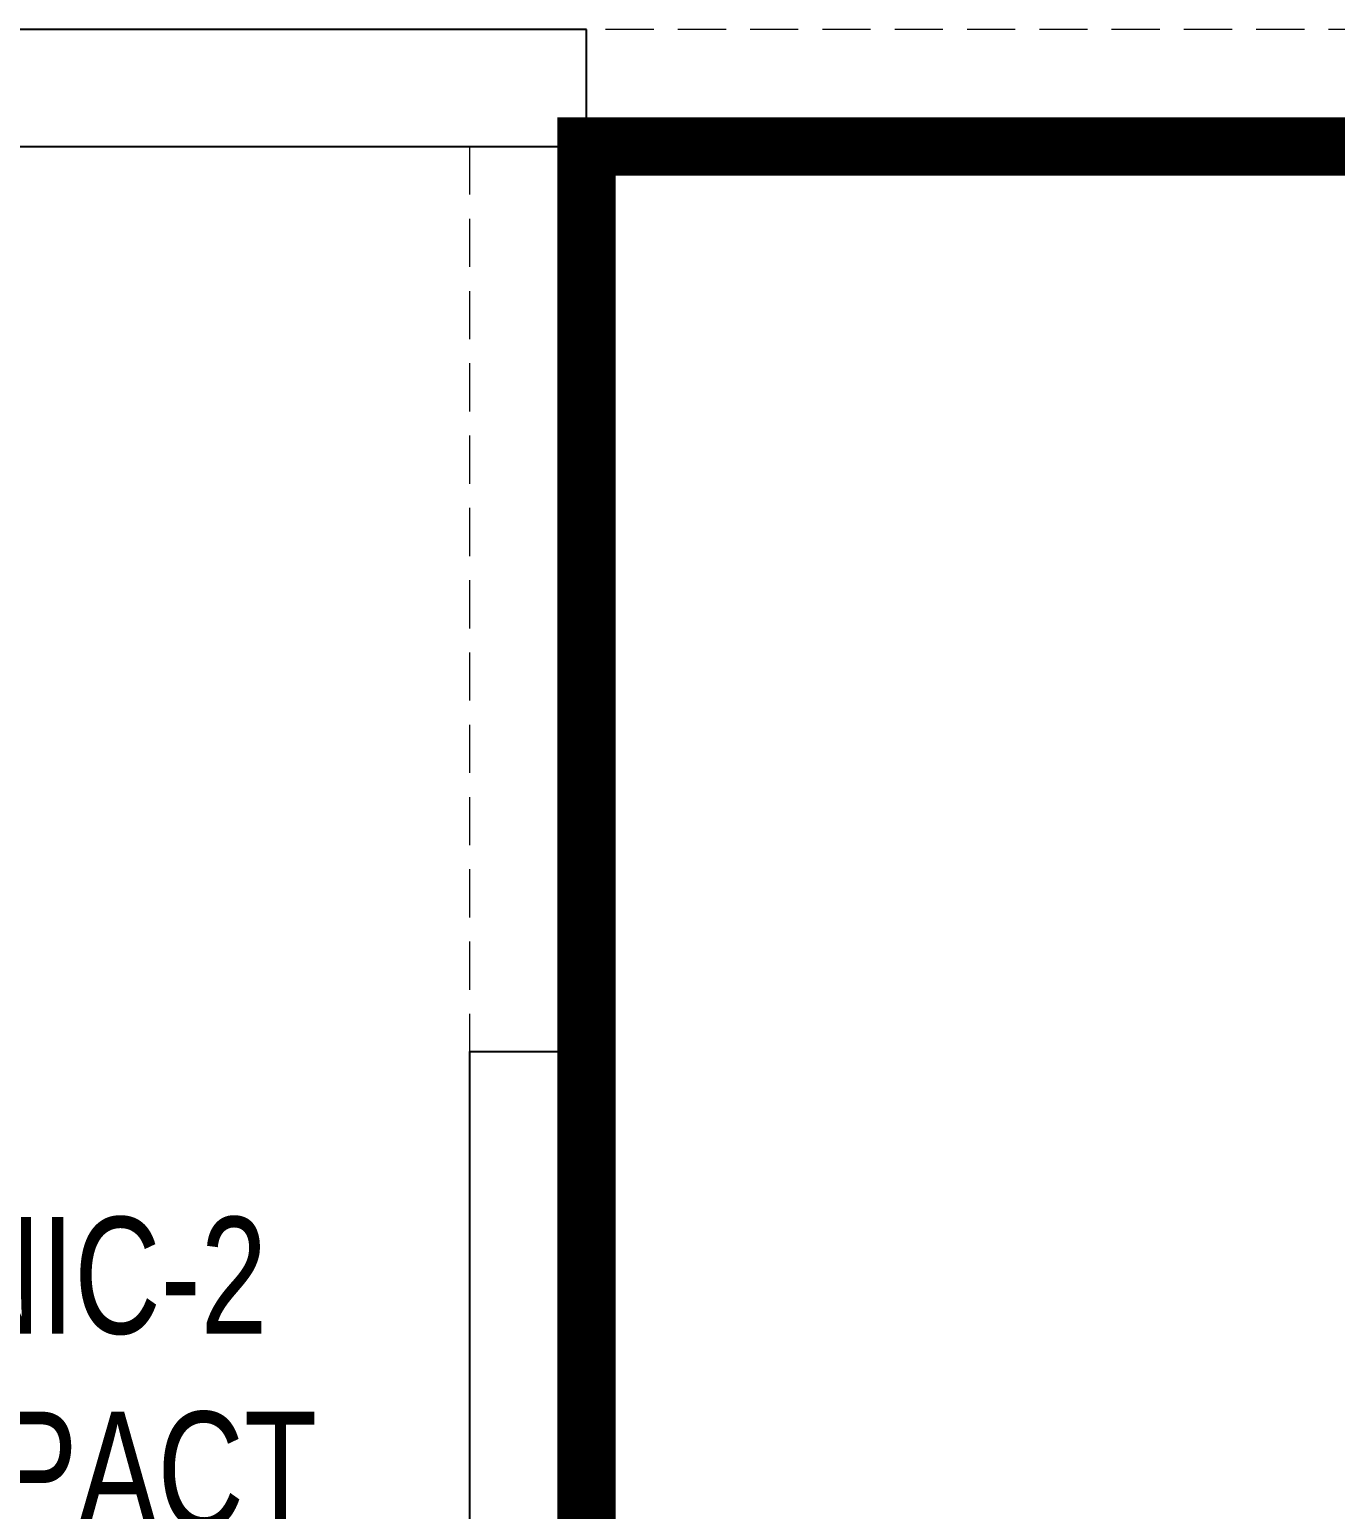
# Model space of a CAD drawing. Header units: feet. Extents: x 3040569 to 3051380, y -5725829 to -5707787.
# Drawn here: x 3044242 to 3045360, y -5714817 to -5713550 of the extents above; entities that cross this region are included whole.
import ezdxf

# ---------------------------------------------------------------- set-up
doc = ezdxf.new("R2010")
doc.units = ezdxf.units.FT
doc.header["$LTSCALE"] = 33
doc.header["$MEASUREMENT"] = 0
doc.linetypes.add('a_p6_plan_L18$0$HIDDEN', pattern=[0.375, 0.25, -0.125])
doc.linetypes.add('ACAD_ISO03W100', pattern=[30, 12, -18])
for name, color, linetype, lineweight in [('LENS-PARTITION', 21, 'Continuous', 25), ('LENS-TEXT', 31, 'Continuous', 5), ('LENS_CURTAIN', 5, 'a_p6_plan_L18$0$HIDDEN', 9), ('LK-TILES FINISH', 251, 'Continuous', 5)]:
    doc.layers.add(name, color=color, linetype=linetype, lineweight=lineweight)
doc.styles.add('LK TXT', font='GILC____.TTF', dxfattribs={"height": 100})

msp = doc.modelspace()

# ---------------------------------------------------------------- linework, layer by layer
at = {"layer": 'LENS-PARTITION'}
for points in [[(3044718.702728777, -5713550.396535516), (3043118.702728776, -5713550.396535516), (3043118.702728776, -5713650.396535516), (3044718.702728777, -5713650.396535516)], [(3044618.702728777, -5715601.396535515), (3044718.702728777, -5715601.396535515), (3044718.702728777, -5714425.396535516), (3044618.702728777, -5714425.396535516)]]:
    msp.add_lwpolyline(points, close=True, dxfattribs=at)
at = {"layer": 'LENS_CURTAIN', "ltscale": 5}
for points in [[(3044718.702728777, -5713650.396535516), (3045518.702728776, -5713650.396535516), (3045518.702728776, -5713550.396535516), (3044718.702728777, -5713550.396535516)], [(3044718.702728777, -5714425.396535516), (3044718.702728777, -5713650.396535516), (3044618.702728777, -5713650.396535516), (3044618.702728777, -5714425.396535516)]]:
    msp.add_lwpolyline(points, close=True, dxfattribs=at)
at = {"layer": 'LK-TILES FINISH', "color": 212, "linetype": 'ACAD_ISO03W100', "ltscale": 0.05, "const_width": 50}
msp.add_lwpolyline([(3046368.702728805, -5713650.39653552), (3044718.702728777, -5713650.39653552), (3044718.702728777, -5715601.396535515), (3045418.702728777, -5715600.896535516), (3045418.702728777, -5714400.396535515), (3046368.702728805, -5714400.396535515)], dxfattribs=at)

# ---------------------------------------------------------------- texts
at = {"layer": 'LENS-TEXT', "color": 0, "linetype": 'Continuous', "ltscale": 3, "insert": (3044231.943856452, -5714784.112473831), "char_height": 100, "attachment_point": 5, "style": 'LK TXT'}
msp.add_mtext_dynamic_manual_height_columns('CLINIC-2 COMPACT ROC- MINSIGN', width=730.5073781448633, gutter_width=0.9999999999999992, heights=[0], dxfattribs=at)

doc.saveas('drawing.dxf')
